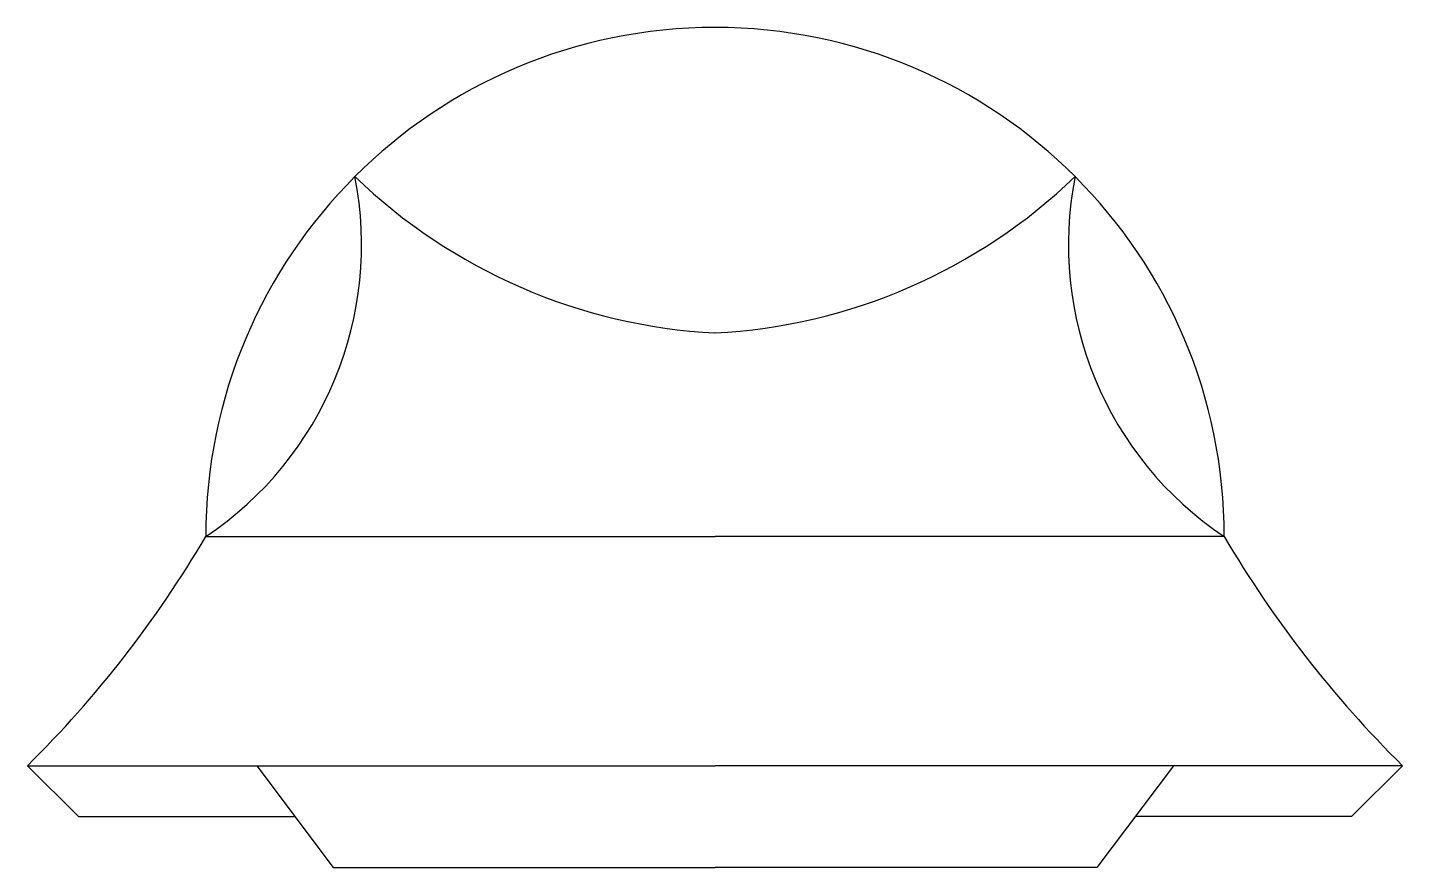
# Model space of a CAD drawing. Extents: x 21.6 to 75.6, y 7 to 40.
import ezdxf

# ---------------------------------------------------------------- set-up
doc = ezdxf.new("R2010")
doc.units = 0

msp = doc.modelspace()

# ---------------------------------------------------------------- linework, layer by layer
for p, q in [((28.575, 20), (48.575, 20)), ((68.575, 20), (48.575, 20)), ((21.575, 11), (48.575, 11)), ((21.575, 11), (23.575, 9)), ((30.575, 11), (33.575, 7)), ((75.575, 11), (48.575, 11)), ((66.575, 11), (63.575, 7)), ((75.575, 11), (73.575, 9)), ((23.575, 9), (32.075, 9)), ((73.575, 9), (65.075, 9)), ((33.575, 7), (48.575, 7)), ((63.575, 7), (48.575, 7))]:
    msp.add_line(p, q)
for centre, radius, start, end in [((48.575, 20), 20, 90, 180), ((48.575, 20), 20, 0, 90), ((20.921, 31.455), 13.776, 303.75, 11.25), ((49.732, 50.016), 22.046, 226.0558, 266.9922), ((47.418, 50.016), 22.046, 273.0078, 313.9442), ((76.229, 31.455), 13.776, 168.75, 236.25), ((-9.509, 42.398), 44.182, 314.7114, 329.5387), ((106.658, 42.398), 44.182, 210.4613, 225.2886)]:
    msp.add_arc(centre, radius, start, end)

doc.saveas('drawing.dxf')
